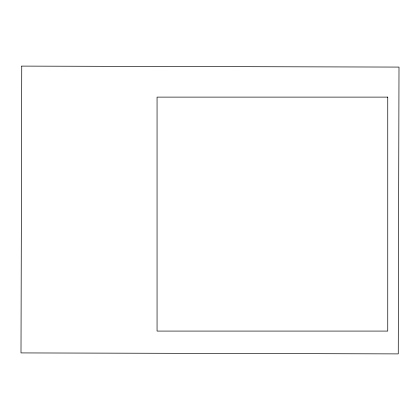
<?xml version="1.0" encoding="UTF-8"?>
<svg xmlns="http://www.w3.org/2000/svg" width="420" height="420" viewBox="0 0 420 420"><rect width="100%" height="100%" fill="white"/><g stroke="black" fill="none" stroke-linecap="round" stroke-linejoin="round"><path stroke-width="0.63" d="M21.746 66.103L21 352.921L398.255 353.897L399 67.079L21.746 66.103M387.749 97.114L157.059 97.114L157.059 331.081L387.749 331.081L387.749 97.114"/></g></svg>
